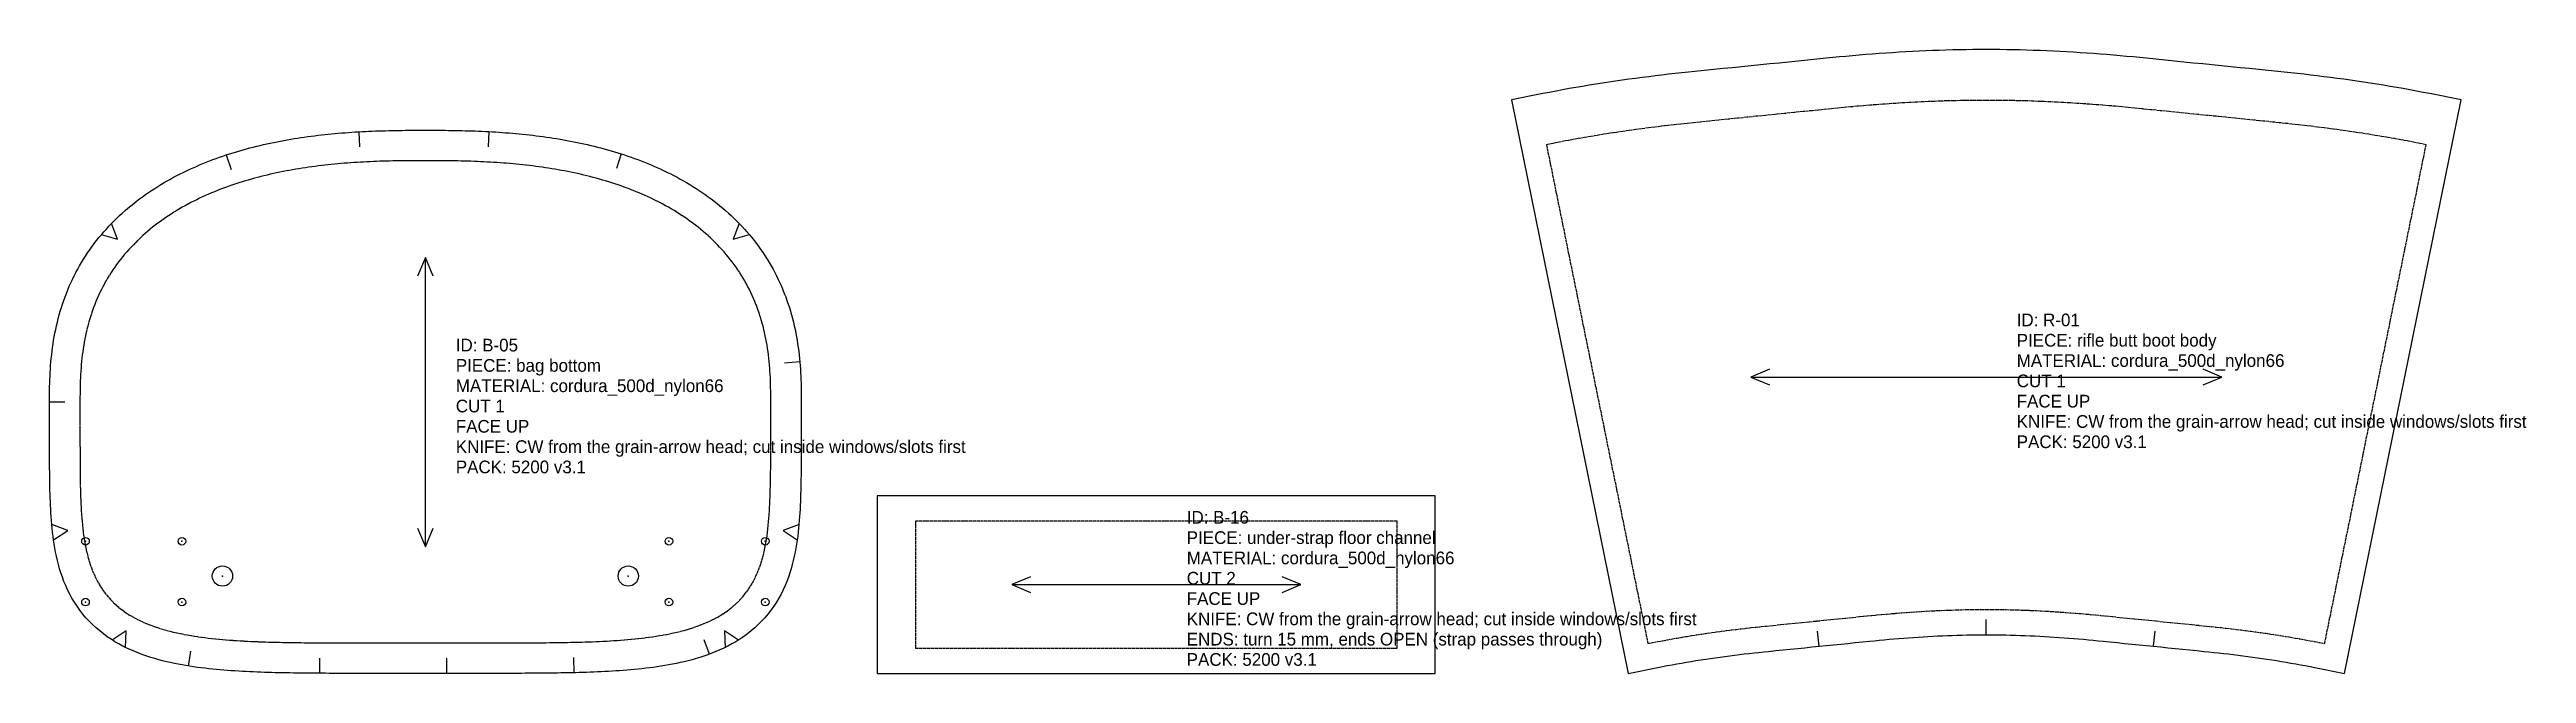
# Model space of a CAD drawing. Header units: millimetres. Extents: x 0 to 977, y 0 to 246.
import ezdxf

# ---------------------------------------------------------------- set-up
doc = ezdxf.new("R2010")
doc.units = ezdxf.units.MM
doc.linetypes.add('DASHED', pattern=[1.524, 1.27, -0.254])
for name, color, linetype in [('CUT', 7, 'Continuous'), ('DRILL', 4, 'Continuous'), ('GRAIN', 5, 'Continuous'), ('NOTCH', 1, 'Continuous'), ('SEW', 3, 'Continuous'), ('TEXT', 2, 'Continuous')]:
    doc.layers.add(name, color=color, linetype=linetype)

# ---------------------------------------------------------------- blocks, each defined once
blk = doc.blocks.new('B-05_0')
at = {"layer": 'CUT'}
blk.add_lwpolyline([(-125.78, 182.43), (-124.77, 183.53), (-123.74, 184.6), (-122.7, 185.66), (-121.64, 186.7), (-120.57, 187.71), (-119.48, 188.71), (-118.38, 189.69), (-117.26, 190.65), (-116.13, 191.59), (-114.99, 192.51), (-113.84, 193.42), (-112.67, 194.3), (-111.5, 195.16), (-110.31, 196.01), (-109.12, 196.83), (-107.92, 197.64), (-106.7, 198.43), (-105.48, 199.2), (-104.25, 199.96), (-103.01, 200.69), (-101.77, 201.41), (-100.52, 202.11), (-99.26, 202.79), (-97.99, 203.46), (-96.72, 204.11), (-95.45, 204.74), (-94.17, 205.36), (-92.88, 205.97), (-91.59, 206.55), (-90.3, 207.12), (-89, 207.68), (-87.7, 208.22), (-86.39, 208.75), (-85.08, 209.26), (-83.77, 209.76), (-82.46, 210.24), (-81.14, 210.71), (-79.82, 211.17), (-78.5, 211.61), (-77.17, 212.04), (-75.84, 212.46), (-74.52, 212.86), (-73.19, 213.26), (-71.85, 213.64), (-70.52, 214), (-69.18, 214.36), (-67.85, 214.71), (-66.51, 215.04), (-65.17, 215.36), (-63.83, 215.68), (-62.49, 215.98), (-61.15, 216.27), (-59.81, 216.55), (-58.47, 216.82), (-57.13, 217.08), (-55.78, 217.33), (-54.44, 217.57), (-53.1, 217.81), (-51.76, 218.03), (-50.41, 218.24), (-49.07, 218.45), (-47.73, 218.64), (-46.39, 218.83), (-45.04, 219.01), (-43.7, 219.18), (-42.36, 219.34), (-41.02, 219.5), (-39.68, 219.65), (-38.34, 219.79), (-37, 219.92), (-35.66, 220.04), (-34.32, 220.16), (-32.99, 220.27), (-31.65, 220.38), (-30.31, 220.48), (-28.98, 220.57), (-27.65, 220.65), (-26.31, 220.73), (-24.98, 220.81), (-23.65, 220.87), (-22.32, 220.94), (-21, 220.99), (-19.67, 221.05), (-18.34, 221.09), (-17.02, 221.13), (-15.7, 221.17), (-14.38, 221.2), (-13.06, 221.23), (-11.74, 221.26), (-10.43, 221.28), (-9.11, 221.3), (-7.8, 221.31), (-6.5, 221.32), (-5.19, 221.33), (-3.89, 221.33), (-2.59, 221.34), (-1.29, 221.34), (0, 221.34), (1.3, 221.34), (2.59, 221.34), (3.89, 221.33), (5.19, 221.33), (6.5, 221.32), (7.8, 221.31), (9.11, 221.3), (10.43, 221.28), (11.74, 221.26), (13.06, 221.23), (14.38, 221.2), (15.7, 221.17), (17.02, 221.13), (18.34, 221.09), (19.67, 221.05), (21, 220.99), (22.32, 220.94), (23.65, 220.87), (24.98, 220.81), (26.31, 220.73), (27.65, 220.65), (28.98, 220.57), (30.31, 220.48), (31.65, 220.38), (32.99, 220.27), (34.32, 220.16), (35.66, 220.04), (37, 219.92), (38.34, 219.79), (39.68, 219.65), (41.02, 219.5), (42.36, 219.34), (43.7, 219.18), (45.04, 219.01), (46.39, 218.83), (47.73, 218.64), (49.07, 218.45), (50.41, 218.24), (51.76, 218.03), (53.1, 217.81), (54.44, 217.57), (55.78, 217.33), (57.13, 217.08), (58.47, 216.82), (59.81, 216.55), (61.15, 216.27), (62.49, 215.98), (63.83, 215.68), (65.17, 215.36), (66.51, 215.04), (67.85, 214.71), (69.18, 214.36), (70.52, 214), (71.85, 213.64), (73.19, 213.26), (74.52, 212.86), (75.84, 212.46), (77.17, 212.04), (78.5, 211.61), (79.82, 211.17), (81.14, 210.71), (82.46, 210.24), (83.77, 209.76), (85.08, 209.26), (86.39, 208.75), (87.7, 208.22), (89, 207.68), (90.3, 207.12), (91.59, 206.55), (92.88, 205.97), (94.17, 205.36), (95.45, 204.74), (96.72, 204.11), (97.99, 203.46), (99.26, 202.79), (100.52, 202.11), (101.77, 201.41), (103.01, 200.69), (104.25, 199.96), (105.48, 199.2), (106.7, 198.43), (107.92, 197.64), (109.12, 196.83), (110.31, 196.01), (111.5, 195.16), (112.67, 194.3), (113.84, 193.42), (114.99, 192.51), (116.13, 191.59), (117.26, 190.65), (118.38, 189.69), (119.48, 188.71), (120.57, 187.71), (121.64, 186.7), (122.7, 185.66), (123.74, 184.6), (124.77, 183.53), (125.78, 182.43), (126.77, 181.32), (127.74, 180.18), (128.7, 179.03), (129.63, 177.86), (130.55, 176.68), (131.44, 175.47), (132.31, 174.25), (133.17, 173.01), (133.99, 171.76), (134.8, 170.49), (135.58, 169.2), (136.34, 167.9), (137.08, 166.59), (137.79, 165.26), (138.47, 163.93), (139.13, 162.58), (139.77, 161.22), (140.38, 159.85), (140.96, 158.47), (141.52, 157.08), (142.06, 155.68), (142.57, 154.28), (143.05, 152.87), (143.51, 151.45), (143.94, 150.03), (144.35, 148.6), (144.74, 147.18), (145.1, 145.75), (145.43, 144.31), (145.75, 142.88), (146.04, 141.44), (146.31, 140.01), (146.56, 138.58), (146.78, 137.14), (146.99, 135.71), (147.18, 134.28), (147.34, 132.86), (147.49, 131.44), (147.62, 130.02), (147.74, 128.61), (147.84, 127.2), (147.92, 125.8), (147.99, 124.4), (148.05, 123.01), (148.1, 121.63), (148.13, 120.26), (148.15, 118.89), (148.17, 117.54), (148.18, 116.2), (148.18, 114.88), (148.18, 113.51), (148.18, 112.11), (148.18, 110.7), (148.18, 109.3), (148.18, 107.89), (148.18, 106.49), (148.18, 105.08), (148.18, 103.67), (148.18, 102.26), (148.18, 100.85), (148.18, 99.44), (148.18, 98.03), (148.17, 96.62), (148.17, 95.21), (148.17, 93.79), (148.16, 92.38), (148.15, 90.96), (148.15, 89.54), (148.14, 88.11), (148.12, 86.68), (148.11, 85.25), (148.09, 83.81), (148.06, 82.37), (148.03, 80.92), (148, 79.47), (147.96, 78.01), (147.91, 76.55), (147.86, 75.08), (147.8, 73.6), (147.72, 72.11), (147.64, 70.61), (147.54, 69.11), (147.43, 67.59), (147.3, 66.07), (147.15, 64.53), (146.98, 62.99), (146.8, 61.43), (146.59, 59.87), (146.35, 58.29), (146.08, 56.7), (145.78, 55.09), (145.45, 53.48), (145.07, 51.85), (144.65, 50.21), (144.19, 48.56), (143.68, 46.91), (143.11, 45.25), (142.48, 43.58), (141.79, 41.92), (141.04, 40.26), (140.22, 38.62), (139.33, 36.99), (138.38, 35.38), (137.35, 33.8), (136.25, 32.26), (135.08, 30.75), (133.86, 29.3), (132.57, 27.9), (131.23, 26.56), (129.84, 25.27), (128.41, 24.06), (126.95, 22.91), (125.45, 21.82), (123.94, 20.8), (122.4, 19.84), (120.85, 18.94), (119.28, 18.11), (117.71, 17.33), (116.14, 16.6), (114.56, 15.92), (112.99, 15.29), (111.41, 14.7), (109.84, 14.15), (108.27, 13.64), (106.71, 13.17), (105.15, 12.73), (103.59, 12.32), (102.05, 11.94), (100.5, 11.59), (98.96, 11.26), (97.43, 10.96), (95.91, 10.67), (94.39, 10.41), (92.87, 10.16), (91.36, 9.94), (89.86, 9.73), (88.36, 9.53), (86.86, 9.35), (85.37, 9.18), (83.89, 9.02), (82.41, 8.88), (80.93, 8.74), (79.46, 8.62), (77.99, 8.5), (76.52, 8.4), (75.06, 8.3), (73.6, 8.21), (72.15, 8.13), (70.7, 8.05), (69.25, 7.98), (67.8, 7.92), (66.36, 7.86), (64.92, 7.8), (63.48, 7.76), (62.05, 7.71), (60.61, 7.67), (59.18, 7.63), (57.75, 7.6), (56.32, 7.57), (54.9, 7.54), (53.47, 7.52), (52.05, 7.49), (50.63, 7.47), (49.21, 7.46), (47.8, 7.44), (46.38, 7.43), (44.96, 7.41), (43.54, 7.4), (42.13, 7.39), (40.72, 7.38), (39.31, 7.38), (37.9, 7.37), (36.49, 7.37), (35.09, 7.36), (33.68, 7.36), (32.27, 7.35), (30.87, 7.35), (29.46, 7.35), (28.06, 7.35), (26.65, 7.35), (25.25, 7.34), (23.84, 7.34), (22.44, 7.34), (21.03, 7.34), (19.63, 7.34), (18.23, 7.34), (16.83, 7.34), (15.42, 7.34), (14.02, 7.34), (12.62, 7.34), (11.22, 7.34), (9.81, 7.34), (8.41, 7.34), (7.01, 7.34), (5.61, 7.34), (4.21, 7.34), (2.8, 7.34), (1.4, 7.34), (0, 7.34), (-1.4, 7.34), (-2.8, 7.34), (-4.21, 7.34), (-7.01, 7.34), (-8.41, 7.34), (-9.81, 7.34), (-11.22, 7.34), (-12.62, 7.34), (-14.02, 7.34), (-15.42, 7.34), (-16.83, 7.34), (-18.23, 7.34), (-19.63, 7.34), (-21.04, 7.34), (-23.84, 7.34), (-25.25, 7.34), (-26.65, 7.35), (-28.06, 7.35), (-29.46, 7.35), (-30.87, 7.35), (-32.27, 7.35), (-33.68, 7.36), (-35.09, 7.36), (-36.5, 7.37), (-37.91, 7.37), (-39.32, 7.38), (-40.73, 7.38), (-42.14, 7.39), (-43.56, 7.4), (-44.96, 7.41), (-46.38, 7.43), (-47.8, 7.44), (-49.21, 7.46), (-50.63, 7.47), (-52.05, 7.49), (-53.47, 7.52), (-54.9, 7.54), (-56.32, 7.57), (-57.75, 7.6), (-59.18, 7.63), (-60.61, 7.67), (-62.05, 7.71), (-63.48, 7.76), (-64.92, 7.8), (-66.36, 7.86), (-67.8, 7.92), (-69.25, 7.98), (-70.7, 8.05), (-72.15, 8.13), (-73.6, 8.21), (-75.06, 8.3), (-76.52, 8.4), (-77.99, 8.5), (-79.46, 8.62), (-80.93, 8.74), (-82.41, 8.88), (-83.89, 9.02), (-85.37, 9.18), (-86.86, 9.35), (-88.36, 9.53), (-89.86, 9.73), (-91.36, 9.94), (-92.87, 10.16), (-94.39, 10.41), (-95.91, 10.67), (-97.43, 10.96), (-98.96, 11.26), (-100.5, 11.59), (-102.05, 11.94), (-103.59, 12.32), (-105.15, 12.73), (-106.71, 13.17), (-108.27, 13.64), (-109.84, 14.15), (-111.41, 14.7), (-112.99, 15.29), (-114.56, 15.92), (-116.14, 16.6), (-117.71, 17.33), (-119.28, 18.11), (-120.85, 18.94), (-122.4, 19.84), (-123.94, 20.8), (-125.45, 21.82), (-126.95, 22.91), (-128.41, 24.06), (-129.84, 25.27), (-131.23, 26.56), (-132.57, 27.9), (-133.86, 29.3), (-135.08, 30.75), (-136.25, 32.26), (-137.35, 33.8), (-138.38, 35.38), (-139.33, 36.99), (-140.22, 38.62), (-141.04, 40.26), (-141.79, 41.92), (-142.48, 43.58), (-143.11, 45.25), (-143.68, 46.91), (-144.19, 48.56), (-144.65, 50.21), (-145.07, 51.85), (-145.45, 53.48), (-145.78, 55.09), (-146.08, 56.7), (-146.35, 58.29), (-146.59, 59.87), (-146.8, 61.43), (-146.98, 62.99), (-147.15, 64.53), (-147.3, 66.07), (-147.43, 67.59), (-147.54, 69.11), (-147.64, 70.61), (-147.72, 72.11), (-147.8, 73.6), (-147.86, 75.08), (-147.91, 76.55), (-147.96, 78.01), (-148, 79.47), (-148.03, 80.92), (-148.06, 82.37), (-148.09, 83.81), (-148.11, 85.25), (-148.12, 86.68), (-148.14, 88.11), (-148.15, 89.54), (-148.15, 90.96), (-148.16, 92.38), (-148.17, 93.8), (-148.17, 95.22), (-148.17, 96.63), (-148.18, 98.04), (-148.18, 99.45), (-148.18, 100.86), (-148.18, 102.26), (-148.18, 103.67), (-148.18, 105.08), (-148.18, 106.49), (-148.18, 107.89), (-148.18, 109.3), (-148.18, 110.7), (-148.18, 112.11), (-148.18, 113.52), (-148.18, 114.88), (-148.18, 116.2), (-148.17, 117.54), (-148.15, 118.89), (-148.13, 120.26), (-148.1, 121.63), (-148.05, 123.01), (-147.99, 124.4), (-147.92, 125.8), (-147.84, 127.2), (-147.74, 128.61), (-147.62, 130.02), (-147.49, 131.44), (-147.34, 132.86), (-147.18, 134.28), (-146.99, 135.71), (-146.78, 137.14), (-146.56, 138.58), (-146.31, 140.01), (-146.04, 141.44), (-145.75, 142.88), (-145.43, 144.31), (-145.1, 145.75), (-144.74, 147.18), (-144.35, 148.6), (-143.94, 150.03), (-143.51, 151.45), (-143.05, 152.87), (-142.57, 154.28), (-142.06, 155.68), (-141.52, 157.08), (-140.96, 158.47), (-140.38, 159.85), (-139.77, 161.22), (-139.13, 162.58), (-138.47, 163.93), (-137.79, 165.26), (-137.08, 166.59), (-136.34, 167.9), (-135.58, 169.2), (-134.8, 170.49), (-133.99, 171.76), (-133.17, 173.01), (-132.31, 174.25), (-131.44, 175.47), (-130.55, 176.68), (-129.63, 177.86), (-128.7, 179.03), (-127.74, 180.18), (-126.77, 181.32)], close=True, dxfattribs=at)
at = {"layer": 'DRILL'}
for centre, radius in [((-134, 59.43), 1.5), ((-96, 59.43), 1.5), ((96, 59.43), 1.5), ((134, 59.43), 1.5), ((-80, 45.71), 4), ((80, 45.71), 4), ((-134, 35.43), 1.5), ((-96, 35.43), 1.5), ((96, 35.43), 1.5), ((134, 35.43), 1.5)]:
    blk.add_circle(centre, radius, dxfattribs=at)
for p in [(-134, 59.43), (-96, 59.43), (96, 59.43), (134, 59.43), (-80, 45.71), (80, 45.71), (-134, 35.43), (-96, 35.43), (96, 35.43), (134, 35.43)]:
    blk.add_point(p, dxfattribs=at)
at = {"layer": 'GRAIN'}
for points in [[(3.12, 163.82), (0, 171.19), (-3.12, 163.82)], [(0, 57.19), (0, 171.19)], [(-3.12, 64.56), (0, 57.19), (3.12, 64.56)]]:
    blk.add_lwpolyline(points, dxfattribs=at)
at = {"layer": 'NOTCH'}
for points in [[(-26.29, 220.73), (-25.95, 214.74)], [(25.02, 220.8), (24.7, 214.81)], [(-78.48, 211.61), (-76.6, 205.92)], [(77.22, 212.02), (75.39, 206.31)], [(-127.79, 180.21), (-121.33, 178.41), (-123.76, 184.66)], [(123.76, 184.66), (121.33, 178.41), (127.79, 180.21)], [(147.62, 130.09), (141.64, 129.56)], [(-148.18, 114.35), (-142.18, 114.35)], [(-146.64, 60.01), (-141.02, 63.67), (-147.32, 65.97)], [(147.32, 65.97), (141.02, 63.67), (146.64, 60.01)], [(-118.21, 17.48), (-117.92, 24.18), (-123.45, 20.4)], [(111.97, 14.91), (109.87, 20.53)], [(123.45, 20.4), (117.92, 24.18), (118.21, 17.48)], [(-93.37, 10.25), (-92.41, 16.17)], [(-41.65, 7.39), (-41.61, 13.39)], [(8.42, 7.34), (8.42, 13.34)], [(58.7, 7.62), (58.56, 13.62)]]:
    blk.add_lwpolyline(points, dxfattribs=at)
at = {"layer": 'SEW', "linetype": 'DASHED'}
blk.add_lwpolyline([(-116.88, 174.38), (-117.74, 173.42), (-118.57, 172.45), (-119.39, 171.46), (-120.19, 170.45), (-120.98, 169.44), (-121.74, 168.41), (-122.49, 167.36), (-123.21, 166.3), (-123.92, 165.23), (-124.61, 164.15), (-125.28, 163.05), (-125.92, 161.95), (-126.55, 160.83), (-127.16, 159.69), (-127.74, 158.55), (-128.31, 157.4), (-128.85, 156.24), (-129.37, 155.06), (-129.87, 153.88), (-130.35, 152.69), (-130.81, 151.49), (-131.25, 150.29), (-131.67, 149.07), (-132.06, 147.85), (-132.44, 146.62), (-132.79, 145.39), (-133.12, 144.15), (-133.44, 142.9), (-133.73, 141.65), (-134.01, 140.4), (-134.26, 139.14), (-134.5, 137.88), (-134.72, 136.62), (-134.92, 135.35), (-135.1, 134.08), (-135.27, 132.81), (-135.42, 131.53), (-135.55, 130.25), (-135.67, 128.98), (-135.77, 127.7), (-135.86, 126.42), (-135.94, 125.14), (-136.01, 123.85), (-136.06, 122.57), (-136.1, 121.29), (-136.13, 120), (-136.15, 118.72), (-136.17, 117.44), (-136.18, 116.15), (-136.18, 114.87), (-136.18, 113.52), (-136.18, 112.11), (-136.18, 110.7), (-136.18, 109.3), (-136.18, 107.89), (-136.18, 106.49), (-136.18, 105.08), (-136.18, 103.67), (-136.18, 102.27), (-136.18, 100.86), (-136.18, 99.46), (-136.18, 98.05), (-136.17, 96.64), (-136.17, 95.24), (-136.17, 93.83), (-136.16, 92.43), (-136.15, 91.02), (-136.15, 89.62), (-136.14, 88.21), (-136.12, 86.8), (-136.11, 85.4), (-136.09, 83.99), (-136.07, 82.59), (-136.04, 81.18), (-136, 79.78), (-135.97, 78.37), (-135.92, 76.96), (-135.87, 75.56), (-135.81, 74.15), (-135.74, 72.75), (-135.66, 71.35), (-135.57, 69.94), (-135.46, 68.54), (-135.34, 67.14), (-135.21, 65.74), (-135.06, 64.34), (-134.89, 62.95), (-134.71, 61.56), (-134.5, 60.18), (-134.26, 58.79), (-134.01, 57.42), (-133.72, 56.04), (-133.41, 54.68), (-133.06, 53.32), (-132.68, 51.97), (-132.27, 50.63), (-131.81, 49.3), (-131.32, 47.99), (-130.78, 46.69), (-130.2, 45.42), (-129.58, 44.16), (-128.91, 42.93), (-128.19, 41.73), (-127.42, 40.55), (-126.61, 39.41), (-125.75, 38.3), (-124.85, 37.23), (-123.9, 36.2), (-122.91, 35.21), (-121.88, 34.26), (-120.81, 33.35), (-119.71, 32.48), (-118.58, 31.66), (-117.41, 30.87), (-116.22, 30.13), (-115.01, 29.43), (-113.77, 28.77), (-112.52, 28.14), (-111.25, 27.56), (-109.96, 27), (-108.66, 26.48), (-107.34, 25.99), (-106.02, 25.53), (-104.69, 25.1), (-103.34, 24.69), (-101.99, 24.31), (-100.64, 23.95), (-99.28, 23.62), (-97.91, 23.31), (-96.54, 23.02), (-95.16, 22.74), (-93.79, 22.48), (-92.4, 22.25), (-91.02, 22.02), (-89.63, 21.81), (-88.24, 21.62), (-86.85, 21.44), (-85.46, 21.27), (-84.07, 21.11), (-82.68, 20.96), (-81.28, 20.82), (-79.88, 20.7), (-78.49, 20.58), (-77.09, 20.47), (-75.69, 20.37), (-74.29, 20.28), (-72.89, 20.19), (-71.49, 20.11), (-70.09, 20.04), (-68.69, 19.97), (-67.29, 19.91), (-65.89, 19.85), (-64.49, 19.8), (-63.09, 19.75), (-61.69, 19.7), (-60.29, 19.66), (-58.88, 19.63), (-57.48, 19.6), (-56.08, 19.57), (-54.68, 19.54), (-53.28, 19.51), (-51.87, 19.49), (-50.47, 19.47), (-49.07, 19.46), (-47.67, 19.44), (-46.27, 19.43), (-44.87, 19.41), (-43.46, 19.4), (-42.06, 19.39), (-40.66, 19.38), (-39.26, 19.38), (-37.86, 19.37), (-36.45, 19.37), (-35.05, 19.36), (-33.65, 19.36), (-32.25, 19.35), (-30.84, 19.35), (-29.44, 19.35), (-28.04, 19.35), (-26.64, 19.35), (-25.24, 19.34), (-23.83, 19.34), (-22.43, 19.34), (-21.03, 19.34), (-19.63, 19.34), (-18.23, 19.34), (-16.82, 19.34), (-15.42, 19.34), (-14.02, 19.34), (-12.62, 19.34), (-11.22, 19.34), (-9.81, 19.34), (-8.41, 19.34), (-7.01, 19.34), (-5.61, 19.34), (-4.21, 19.34), (-2.8, 19.34), (-1.4, 19.34), (0, 19.34), (1.4, 19.34), (2.8, 19.34), (4.21, 19.34), (5.61, 19.34), (7.01, 19.34), (8.41, 19.34), (9.81, 19.34), (11.22, 19.34), (12.62, 19.34), (14.02, 19.34), (15.42, 19.34), (16.82, 19.34), (18.23, 19.34), (19.63, 19.34), (21.03, 19.34), (22.43, 19.34), (23.83, 19.34), (25.24, 19.34), (26.64, 19.35), (28.04, 19.35), (29.44, 19.35), (30.84, 19.35), (32.25, 19.35), (33.65, 19.36), (35.05, 19.36), (36.45, 19.37), (37.86, 19.37), (39.26, 19.38), (40.66, 19.38), (42.06, 19.39), (43.46, 19.4), (44.87, 19.41), (46.27, 19.43), (47.67, 19.44), (49.07, 19.46), (50.47, 19.47), (51.87, 19.49), (53.28, 19.51), (54.68, 19.54), (56.08, 19.57), (57.48, 19.6), (58.88, 19.63), (60.29, 19.66), (61.69, 19.7), (63.09, 19.75), (64.49, 19.8), (65.89, 19.85), (67.29, 19.91), (68.69, 19.97), (70.09, 20.04), (71.49, 20.11), (72.89, 20.19), (74.29, 20.28), (75.69, 20.37), (77.09, 20.47), (78.49, 20.58), (79.88, 20.7), (81.28, 20.82), (82.68, 20.96), (84.07, 21.11), (85.46, 21.27), (86.85, 21.44), (88.24, 21.62), (89.63, 21.81), (91.02, 22.02), (92.4, 22.25), (93.79, 22.48), (95.16, 22.74), (96.54, 23.02), (97.91, 23.31), (99.28, 23.62), (100.64, 23.95), (101.99, 24.31), (103.34, 24.69), (104.69, 25.1), (106.02, 25.53), (107.34, 25.99), (108.66, 26.48), (109.96, 27), (111.25, 27.56), (112.52, 28.14), (113.77, 28.77), (115.01, 29.43), (116.22, 30.13), (117.41, 30.87), (118.58, 31.66), (119.71, 32.48), (120.81, 33.35), (121.88, 34.26), (122.91, 35.21), (123.9, 36.2), (124.85, 37.23), (125.75, 38.3), (126.61, 39.41), (127.42, 40.55), (128.19, 41.73), (128.91, 42.93), (129.58, 44.16), (130.2, 45.42), (130.78, 46.69), (131.32, 47.99), (131.81, 49.3), (132.27, 50.63), (132.68, 51.97), (133.06, 53.32), (133.41, 54.68), (133.72, 56.04), (134.01, 57.42), (134.26, 58.79), (134.5, 60.18), (134.71, 61.56), (134.89, 62.95), (135.06, 64.34), (135.21, 65.74), (135.34, 67.14), (135.46, 68.54), (135.57, 69.94), (135.66, 71.35), (135.74, 72.75), (135.81, 74.15), (135.87, 75.56), (135.92, 76.96), (135.97, 78.37), (136, 79.78), (136.04, 81.18), (136.07, 82.59), (136.09, 83.99), (136.11, 85.4), (136.12, 86.8), (136.14, 88.21), (136.15, 89.62), (136.15, 91.02), (136.16, 92.43), (136.17, 93.83), (136.17, 95.24), (136.17, 96.64), (136.18, 98.05), (136.18, 99.46), (136.18, 100.86), (136.18, 102.27), (136.18, 103.67), (136.18, 105.08), (136.18, 106.49), (136.18, 107.89), (136.18, 109.3), (136.18, 110.7), (136.18, 112.11), (136.18, 113.52), (136.18, 114.87), (136.18, 116.15), (136.17, 117.44), (136.15, 118.72), (136.13, 120), (136.1, 121.29), (136.06, 122.57), (136.01, 123.85), (135.94, 125.14), (135.86, 126.42), (135.77, 127.7), (135.67, 128.98), (135.55, 130.25), (135.42, 131.53), (135.27, 132.81), (135.1, 134.08), (134.92, 135.35), (134.72, 136.62), (134.5, 137.88), (134.26, 139.14), (134.01, 140.4), (133.73, 141.65), (133.44, 142.9), (133.12, 144.15), (132.79, 145.39), (132.44, 146.62), (132.06, 147.85), (131.67, 149.07), (131.25, 150.29), (130.81, 151.49), (130.35, 152.69), (129.87, 153.88), (129.37, 155.06), (128.85, 156.24), (128.31, 157.4), (127.74, 158.55), (127.16, 159.69), (126.55, 160.83), (125.92, 161.95), (125.28, 163.05), (124.61, 164.15), (123.92, 165.23), (123.21, 166.3), (122.49, 167.36), (121.74, 168.41), (120.98, 169.44), (120.19, 170.45), (119.39, 171.46), (118.57, 172.45), (117.74, 173.42), (116.88, 174.38), (116.01, 175.32), (115.13, 176.25), (114.23, 177.16), (113.31, 178.06), (112.38, 178.94), (111.44, 179.81), (110.48, 180.66), (109.51, 181.49), (108.52, 182.31), (107.53, 183.12), (106.52, 183.91), (105.5, 184.68), (104.46, 185.44), (103.42, 186.19), (102.36, 186.91), (101.3, 187.63), (100.23, 188.33), (99.14, 189.01), (98.05, 189.68), (96.95, 190.34), (95.84, 190.98), (94.72, 191.6), (93.59, 192.22), (92.46, 192.81), (91.32, 193.4), (90.17, 193.97), (89.02, 194.53), (87.86, 195.07), (86.69, 195.6), (85.52, 196.12), (84.34, 196.62), (83.15, 197.11), (81.96, 197.59), (80.77, 198.06), (79.57, 198.51), (78.37, 198.96), (77.16, 199.39), (75.95, 199.81), (74.74, 200.21), (73.52, 200.61), (72.29, 200.99), (71.07, 201.37), (69.84, 201.73), (68.61, 202.08), (67.37, 202.43), (66.13, 202.76), (64.89, 203.08), (63.65, 203.39), (62.4, 203.69), (61.15, 203.98), (59.9, 204.26), (58.65, 204.53), (57.4, 204.8), (56.14, 205.05), (54.88, 205.29), (53.62, 205.53), (52.36, 205.76), (51.1, 205.97), (49.83, 206.18), (48.57, 206.38), (47.3, 206.58), (46.03, 206.76), (44.76, 206.94), (43.49, 207.11), (42.22, 207.27), (40.95, 207.43), (39.67, 207.57), (38.4, 207.71), (37.12, 207.85), (35.85, 207.97), (34.57, 208.09), (33.3, 208.21), (32.02, 208.31), (30.74, 208.41), (29.46, 208.51), (28.18, 208.59), (26.9, 208.68), (25.63, 208.75), (24.35, 208.82), (23.07, 208.89), (21.78, 208.95), (20.5, 209), (19.22, 209.05), (17.94, 209.1), (16.66, 209.14), (15.38, 209.18), (14.1, 209.21), (12.82, 209.24), (11.54, 209.26), (10.25, 209.28), (8.97, 209.3), (7.69, 209.31), (6.41, 209.32), (5.13, 209.33), (3.85, 209.33), (2.56, 209.34), (1.28, 209.34), (0, 209.34), (-1.28, 209.34), (-2.56, 209.34), (-3.85, 209.33), (-5.13, 209.33), (-6.41, 209.32), (-7.69, 209.31), (-8.97, 209.3), (-10.25, 209.28), (-11.54, 209.26), (-12.82, 209.24), (-14.1, 209.21), (-15.38, 209.18), (-16.66, 209.14), (-17.94, 209.1), (-19.22, 209.05), (-20.5, 209), (-21.78, 208.95), (-23.07, 208.89), (-24.35, 208.82), (-25.63, 208.75), (-26.9, 208.68), (-28.18, 208.59), (-29.46, 208.51), (-30.74, 208.41), (-32.02, 208.31), (-33.3, 208.21), (-34.57, 208.09), (-35.85, 207.97), (-37.12, 207.85), (-38.4, 207.71), (-39.67, 207.57), (-40.95, 207.43), (-42.22, 207.27), (-43.49, 207.11), (-44.76, 206.94), (-46.03, 206.76), (-47.3, 206.58), (-48.57, 206.38), (-49.83, 206.18), (-51.1, 205.97), (-52.36, 205.76), (-53.62, 205.53), (-54.88, 205.29), (-56.14, 205.05), (-57.4, 204.8), (-58.65, 204.53), (-59.9, 204.26), (-61.15, 203.98), (-62.4, 203.69), (-63.65, 203.39), (-64.89, 203.08), (-66.13, 202.76), (-67.37, 202.43), (-68.61, 202.08), (-69.84, 201.73), (-71.07, 201.37), (-72.29, 200.99), (-73.52, 200.61), (-74.74, 200.21), (-75.95, 199.81), (-77.16, 199.39), (-78.37, 198.96), (-79.57, 198.51), (-80.77, 198.06), (-81.96, 197.59), (-83.15, 197.11), (-84.34, 196.62), (-85.52, 196.12), (-86.69, 195.6), (-87.86, 195.07), (-89.02, 194.53), (-90.17, 193.97), (-91.32, 193.4), (-92.46, 192.81), (-93.59, 192.22), (-94.72, 191.6), (-95.84, 190.98), (-96.95, 190.34), (-98.05, 189.68), (-99.14, 189.01), (-100.23, 188.33), (-101.3, 187.63), (-102.36, 186.91), (-103.42, 186.19), (-104.46, 185.44), (-105.5, 184.68), (-106.52, 183.91), (-107.53, 183.12), (-108.52, 182.31), (-109.51, 181.49), (-110.48, 180.66), (-111.44, 179.81), (-112.38, 178.94), (-113.31, 178.06), (-114.23, 177.16), (-115.13, 176.25), (-116.01, 175.32)], close=True, dxfattribs=at)
at = {"layer": 'TEXT'}
for s, p in [('ID: B-05', (12, 134.19)), ('PIECE: bag bottom', (12, 126.19)), ('MATERIAL: cordura_500d_nylon66', (12, 118.19)), ('CUT 1', (12, 110.19)), ('FACE UP', (12, 102.19)), ('KNIFE: CW from the grain-arrow head; cut inside windows/slots first', (12, 94.19)), ('PACK: 5200 v3.1', (12, 86.19))]:
    blk.add_text(s, height=5, dxfattribs=at).set_placement(p)
blk = doc.blocks.new('B-16_1')
at = {"layer": 'CUT'}
blk.add_lwpolyline([(-15, 60), (-15, -10), (205, -10), (205, 60)], close=True, dxfattribs=at)
at = {"layer": 'GRAIN'}
for points in [[(45.37, 28.12), (38, 25), (45.37, 21.88)], [(38, 25), (152, 25)], [(144.63, 21.88), (152, 25), (144.63, 28.12)]]:
    blk.add_lwpolyline(points, dxfattribs=at)
at = {"layer": 'SEW', "linetype": 'DASHED'}
blk.add_lwpolyline([(0, 0), (190, 0), (190, 50), (0, 50)], close=True, dxfattribs=at)
at = {"layer": 'TEXT'}
for s, p in [('ID: B-16', (107, 49)), ('PIECE: under-strap floor channel', (107, 41)), ('CUT 2', (107, 25)), ('MATERIAL: cordura_500d_nylon66', (107, 33)), ('FACE UP', (107, 17)), ('KNIFE: CW from the grain-arrow head; cut inside windows/slots first', (107, 9)), ('ENDS: turn 15 mm, ends OPEN (strap passes through)', (107, 1)), ('PACK: 5200 v3.1', (107, -7))]:
    blk.add_text(s, height=5, dxfattribs=at).set_placement(p)
blk = doc.blocks.new('R-01_2')
at = {"layer": 'CUT'}
blk.add_lwpolyline([(-53.82, 214.15), (-7.81, -11.77), (3.87, -9.42), (5.75, -9.05), (7.63, -8.69), (9.51, -8.34), (11.4, -8), (13.28, -7.67), (15.17, -7.35), (17.06, -7.03), (18.96, -6.73), (20.85, -6.43), (22.75, -6.14), (24.65, -5.86), (26.55, -5.59), (28.45, -5.32), (30.36, -5.07), (32.26, -4.82), (34.17, -4.58), (36.08, -4.34), (38, -4.11), (39.91, -3.89), (41.83, -3.68), (43.75, -3.47), (45.67, -3.27), (47.6, -3.07), (50.44, -2.78), (53.28, -2.5), (56.12, -2.21), (58.96, -1.92), (61.81, -1.64), (64.65, -1.35), (67.49, -1.06), (70.33, -0.78), (73.18, -0.49), (76.02, -0.2), (78.86, 0.08), (81.71, 0.37), (84.55, 0.65), (87.38, 0.94), (89.31, 1.13), (91.24, 1.32), (93.16, 1.5), (95.08, 1.67), (97, 1.83), (98.92, 1.99), (100.84, 2.14), (102.76, 2.29), (104.68, 2.42), (106.6, 2.55), (108.52, 2.67), (110.43, 2.79), (112.35, 2.89), (114.27, 2.98), (116.18, 3.07), (118.1, 3.15), (120.01, 3.22), (121.93, 3.28), (123.84, 3.33), (125.76, 3.37), (127.67, 3.41), (129.59, 3.43), (131.5, 3.44), (133.41, 3.45), (135.33, 3.44), (137.24, 3.43), (139.16, 3.41), (141.07, 3.37), (142.99, 3.33), (144.9, 3.28), (146.82, 3.22), (148.73, 3.15), (150.65, 3.07), (152.56, 2.98), (154.48, 2.89), (156.4, 2.79), (158.31, 2.67), (160.23, 2.55), (162.15, 2.42), (164.07, 2.29), (165.99, 2.14), (167.91, 1.99), (169.83, 1.83), (171.75, 1.67), (173.67, 1.5), (175.59, 1.32), (177.51, 1.13), (179.44, 0.94), (182.28, 0.65), (185.12, 0.37), (187.96, 0.08), (190.81, -0.2), (193.65, -0.49), (196.49, -0.78), (199.34, -1.06), (202.18, -1.35), (205.02, -1.64), (207.86, -1.92), (210.71, -2.21), (213.55, -2.5), (216.39, -2.78), (219.23, -3.07), (221.16, -3.27), (223.08, -3.47), (225, -3.68), (226.92, -3.89), (228.83, -4.11), (230.74, -4.34), (232.66, -4.58), (234.56, -4.82), (236.47, -5.07), (238.38, -5.32), (240.28, -5.59), (242.18, -5.86), (244.08, -6.14), (245.98, -6.43), (247.87, -6.73), (249.76, -7.03), (251.65, -7.35), (253.54, -7.67), (255.43, -8), (257.31, -8.34), (259.2, -8.69), (261.08, -9.05), (262.96, -9.42), (274.64, -11.77), (320.65, 214.15), (308.25, 216.65), (305.65, 217.16), (303.04, 217.65), (300.44, 218.14), (297.83, 218.61), (295.23, 219.07), (292.62, 219.52), (290.01, 219.95), (287.4, 220.37), (284.79, 220.78), (282.17, 221.18), (279.56, 221.56), (276.95, 221.94), (274.34, 222.3), (271.73, 222.65), (269.12, 222.99), (266.51, 223.32), (263.91, 223.64), (261.3, 223.96), (258.7, 224.26), (256.09, 224.55), (253.49, 224.83), (250.89, 225.1), (248.31, 225.37), (244.6, 225.74), (240.9, 226.12), (237.2, 226.49), (233.51, 226.86), (229.81, 227.23), (226.12, 227.61), (222.42, 227.98), (218.73, 228.35), (215.03, 228.72), (211.34, 229.1), (207.64, 229.47), (203.94, 229.84), (200.25, 230.21), (196.54, 230.59), (193.95, 230.84), (191.35, 231.09), (188.74, 231.34), (186.14, 231.57), (183.52, 231.79), (180.91, 232.01), (178.29, 232.22), (175.67, 232.41), (173.04, 232.6), (170.41, 232.78), (167.78, 232.94), (165.15, 233.1), (162.51, 233.24), (159.88, 233.37), (157.24, 233.49), (154.59, 233.6), (151.95, 233.69), (149.31, 233.78), (146.66, 233.85), (144.01, 233.91), (141.36, 233.95), (138.71, 233.98), (136.06, 234), (133.41, 234.01), (130.76, 234), (128.11, 233.98), (125.47, 233.95), (122.82, 233.91), (120.17, 233.85), (117.52, 233.78), (114.88, 233.69), (112.23, 233.6), (109.59, 233.49), (106.95, 233.37), (104.31, 233.24), (101.68, 233.1), (99.05, 232.94), (96.41, 232.78), (93.79, 232.6), (91.16, 232.41), (88.54, 232.22), (85.92, 232.01), (83.31, 231.79), (80.69, 231.57), (78.08, 231.34), (75.48, 231.09), (72.87, 230.84), (70.29, 230.59), (66.58, 230.21), (62.88, 229.84), (59.19, 229.47), (55.49, 229.1), (51.8, 228.72), (48.1, 228.35), (44.41, 227.98), (40.71, 227.61), (37.01, 227.23), (33.32, 226.86), (29.62, 226.49), (25.93, 226.12), (22.23, 225.74), (18.52, 225.37), (15.94, 225.1), (13.34, 224.83), (10.74, 224.55), (8.13, 224.26), (5.53, 223.96), (2.92, 223.64), (0.31, 223.32), (-2.3, 222.99), (-4.9, 222.65), (-7.51, 222.3), (-10.13, 221.94), (-12.74, 221.56), (-15.35, 221.18), (-17.96, 220.78), (-20.57, 220.37), (-23.18, 219.95), (-25.79, 219.52), (-28.4, 219.07), (-31, 218.61), (-33.61, 218.14), (-36.21, 217.65), (-38.82, 217.16), (-41.42, 216.65)], close=True, dxfattribs=at)
at = {"layer": 'GRAIN'}
for points in [[(47.91, 108.1), (40.54, 104.99), (47.91, 101.87)], [(218.92, 101.87), (226.29, 104.99), (218.92, 108.1)], [(40.54, 104.99), (226.29, 104.99)]]:
    blk.add_lwpolyline(points, dxfattribs=at)
at = {"layer": 'NOTCH'}
for points in [[(67.49, -1.06), (66.89, 4.91)], [(133.41, 3.45), (133.41, 9.45)], [(199.34, -1.06), (199.94, 4.91)]]:
    blk.add_lwpolyline(points, dxfattribs=at)
at = {"layer": 'SEW', "linetype": 'DASHED'}
blk.add_lwpolyline([(0, 0), (1.92, 0.39), (3.85, 0.76), (5.78, 1.13), (7.71, 1.49), (9.64, 1.84), (11.57, 2.18), (13.51, 2.51), (15.45, 2.83), (17.38, 3.15), (19.32, 3.45), (21.26, 3.75), (23.21, 4.03), (25.15, 4.31), (27.09, 4.58), (29.04, 4.85), (30.99, 5.1), (32.93, 5.35), (34.88, 5.59), (36.83, 5.82), (38.78, 6.04), (40.73, 6.26), (42.68, 6.47), (44.64, 6.68), (46.59, 6.88), (49.43, 7.17), (52.28, 7.45), (55.12, 7.74), (57.96, 8.03), (60.8, 8.31), (63.65, 8.6), (66.49, 8.89), (69.33, 9.17), (72.17, 9.46), (75.02, 9.74), (77.86, 10.03), (80.7, 10.32), (83.55, 10.6), (86.39, 10.89), (88.34, 11.09), (90.3, 11.27), (92.25, 11.45), (94.21, 11.63), (96.16, 11.8), (98.12, 11.96), (100.08, 12.11), (102.03, 12.26), (103.99, 12.4), (105.95, 12.53), (107.91, 12.65), (109.87, 12.77), (111.83, 12.88), (113.79, 12.97), (115.75, 13.06), (117.71, 13.14), (119.67, 13.21), (121.64, 13.28), (123.6, 13.33), (125.56, 13.37), (127.52, 13.4), (129.49, 13.43), (131.45, 13.44), (133.41, 13.45), (135.38, 13.44), (137.34, 13.43), (139.3, 13.4), (141.27, 13.37), (143.23, 13.33), (145.19, 13.28), (147.15, 13.21), (149.12, 13.14), (151.08, 13.06), (153.04, 12.97), (155, 12.88), (156.96, 12.77), (158.92, 12.65), (160.88, 12.53), (162.84, 12.4), (164.79, 12.26), (166.75, 12.11), (168.71, 11.96), (170.67, 11.8), (172.62, 11.63), (174.58, 11.45), (176.53, 11.27), (178.49, 11.09), (180.44, 10.89), (183.28, 10.6), (186.13, 10.32), (188.97, 10.03), (191.81, 9.74), (194.65, 9.46), (197.5, 9.17), (200.34, 8.89), (203.18, 8.6), (206.02, 8.31), (208.87, 8.03), (211.71, 7.74), (214.55, 7.45), (217.4, 7.17), (220.24, 6.88), (222.19, 6.68), (224.14, 6.47), (226.09, 6.26), (228.05, 6.04), (230, 5.82), (231.95, 5.59), (233.89, 5.35), (235.84, 5.1), (237.79, 4.85), (239.73, 4.58), (241.68, 4.31), (243.62, 4.03), (245.56, 3.75), (247.5, 3.45), (249.44, 3.15), (251.38, 2.83), (253.32, 2.51), (255.25, 2.18), (257.19, 1.84), (259.12, 1.49), (261.05, 1.13), (262.98, 0.76), (264.9, 0.39), (266.83, 0), (306.85, 196.53), (304.35, 197.03), (301.85, 197.52), (299.34, 198), (296.83, 198.47), (294.32, 198.92), (291.8, 199.36), (289.29, 199.79), (286.77, 200.21), (284.25, 200.62), (281.73, 201.02), (279.21, 201.4), (276.68, 201.77), (274.16, 202.13), (271.63, 202.49), (269.1, 202.83), (266.57, 203.16), (264.04, 203.48), (261.5, 203.79), (258.97, 204.09), (256.44, 204.38), (253.9, 204.67), (251.36, 204.94), (248.82, 205.21), (246.29, 205.47), (242.59, 205.84), (238.89, 206.22), (235.2, 206.59), (231.5, 206.96), (227.81, 207.33), (224.11, 207.71), (220.42, 208.08), (216.72, 208.45), (213.03, 208.82), (209.33, 209.2), (205.63, 209.57), (201.94, 209.94), (198.24, 210.31), (194.55, 210.69), (192.01, 210.94), (189.47, 211.18), (186.93, 211.42), (184.38, 211.65), (181.84, 211.87), (179.3, 212.08), (176.75, 212.28), (174.21, 212.47), (171.66, 212.65), (169.12, 212.82), (166.57, 212.98), (164.02, 213.13), (161.47, 213.27), (158.92, 213.39), (156.38, 213.51), (153.83, 213.61), (151.28, 213.71), (148.72, 213.79), (146.17, 213.85), (143.62, 213.91), (141.07, 213.95), (138.52, 213.98), (135.97, 214), (133.41, 214.01), (130.86, 214), (128.31, 213.98), (125.76, 213.95), (123.21, 213.91), (120.65, 213.85), (118.1, 213.79), (115.55, 213.71), (113, 213.61), (110.45, 213.51), (107.9, 213.39), (105.35, 213.27), (102.81, 213.13), (100.26, 212.98), (97.71, 212.82), (95.16, 212.65), (92.62, 212.47), (90.07, 212.28), (87.53, 212.08), (84.99, 211.87), (82.44, 211.65), (79.9, 211.42), (77.36, 211.18), (74.82, 210.94), (72.28, 210.69), (68.58, 210.31), (64.89, 209.94), (61.19, 209.57), (57.5, 209.2), (53.8, 208.82), (50.11, 208.45), (46.41, 208.08), (42.72, 207.71), (39.02, 207.33), (35.32, 206.96), (31.63, 206.59), (27.93, 206.22), (24.24, 205.84), (20.54, 205.47), (18, 205.21), (15.47, 204.94), (12.93, 204.67), (10.39, 204.38), (7.86, 204.09), (5.32, 203.79), (2.79, 203.48), (0.26, 203.16), (-2.27, 202.83), (-4.8, 202.49), (-7.33, 202.13), (-9.86, 201.77), (-12.38, 201.4), (-14.9, 201.02), (-17.42, 200.62), (-19.94, 200.21), (-22.46, 199.79), (-24.98, 199.36), (-27.49, 198.92), (-30, 198.47), (-32.51, 198), (-35.02, 197.52), (-37.52, 197.03), (-40.02, 196.53)], close=True, dxfattribs=at)
at = {"layer": 'TEXT'}
for s, p in [('ID: R-01', (145.41, 124.99)), ('PIECE: rifle butt boot body', (145.41, 116.99)), ('MATERIAL: cordura_500d_nylon66', (145.41, 108.99)), ('CUT 1', (145.41, 100.99)), ('FACE UP', (145.41, 92.99)), ('KNIFE: CW from the grain-arrow head; cut inside windows/slots first', (145.41, 84.99)), ('PACK: 5200 v3.1', (145.41, 76.99))]:
    blk.add_text(s, height=5, dxfattribs=at).set_placement(p)

msp = doc.modelspace()

# ---------------------------------------------------------------- block references
at = {"layer": 'CUT'}
for name, p in [('R-01_2', (630.18, 11.77)), ('B-05_0', (148.18, -7.34)), ('B-16_1', (341.36, 10))]:
    msp.add_blockref(name, p, dxfattribs=at)

doc.saveas('drawing.dxf')
